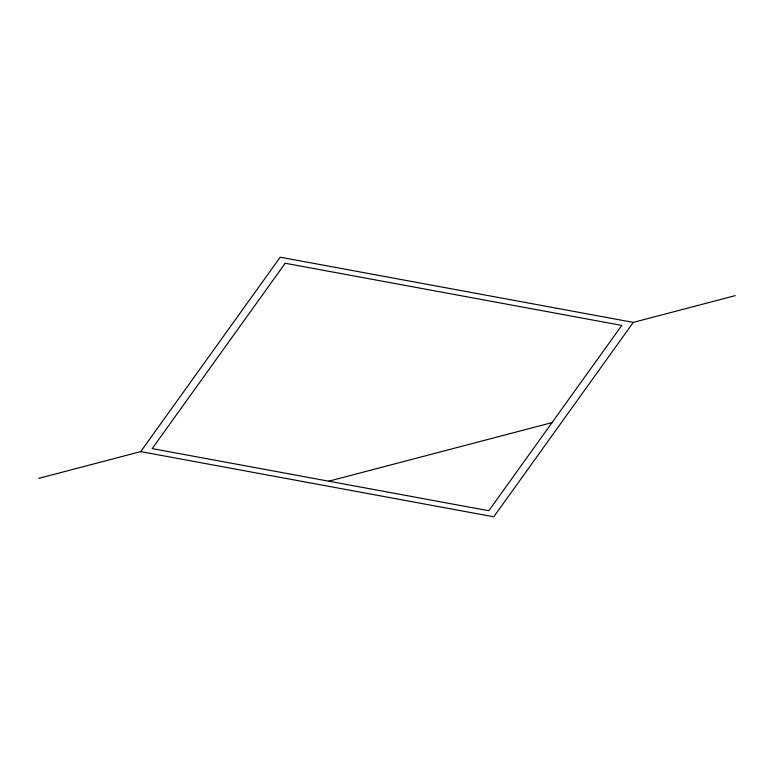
<?xml version="1.0" encoding="UTF-8"?>
<svg xmlns="http://www.w3.org/2000/svg" width="774" height="774" viewBox="0 0 774 774"><rect width="100%" height="100%" fill="white"/><g stroke="black" fill="none" stroke-linecap="round" stroke-linejoin="round"><path stroke-width="1.16" d="M38.7 478.38L140.713 451.61L280.217 257.2L633.287 322.39L735.3 295.62M633.287 322.39L493.783 516.8L140.713 451.61M328.737 481.196L552.036 422.614M285.2 263.257L152.207 448.601L488.8 510.743L621.793 325.399L285.2 263.257"/></g></svg>
